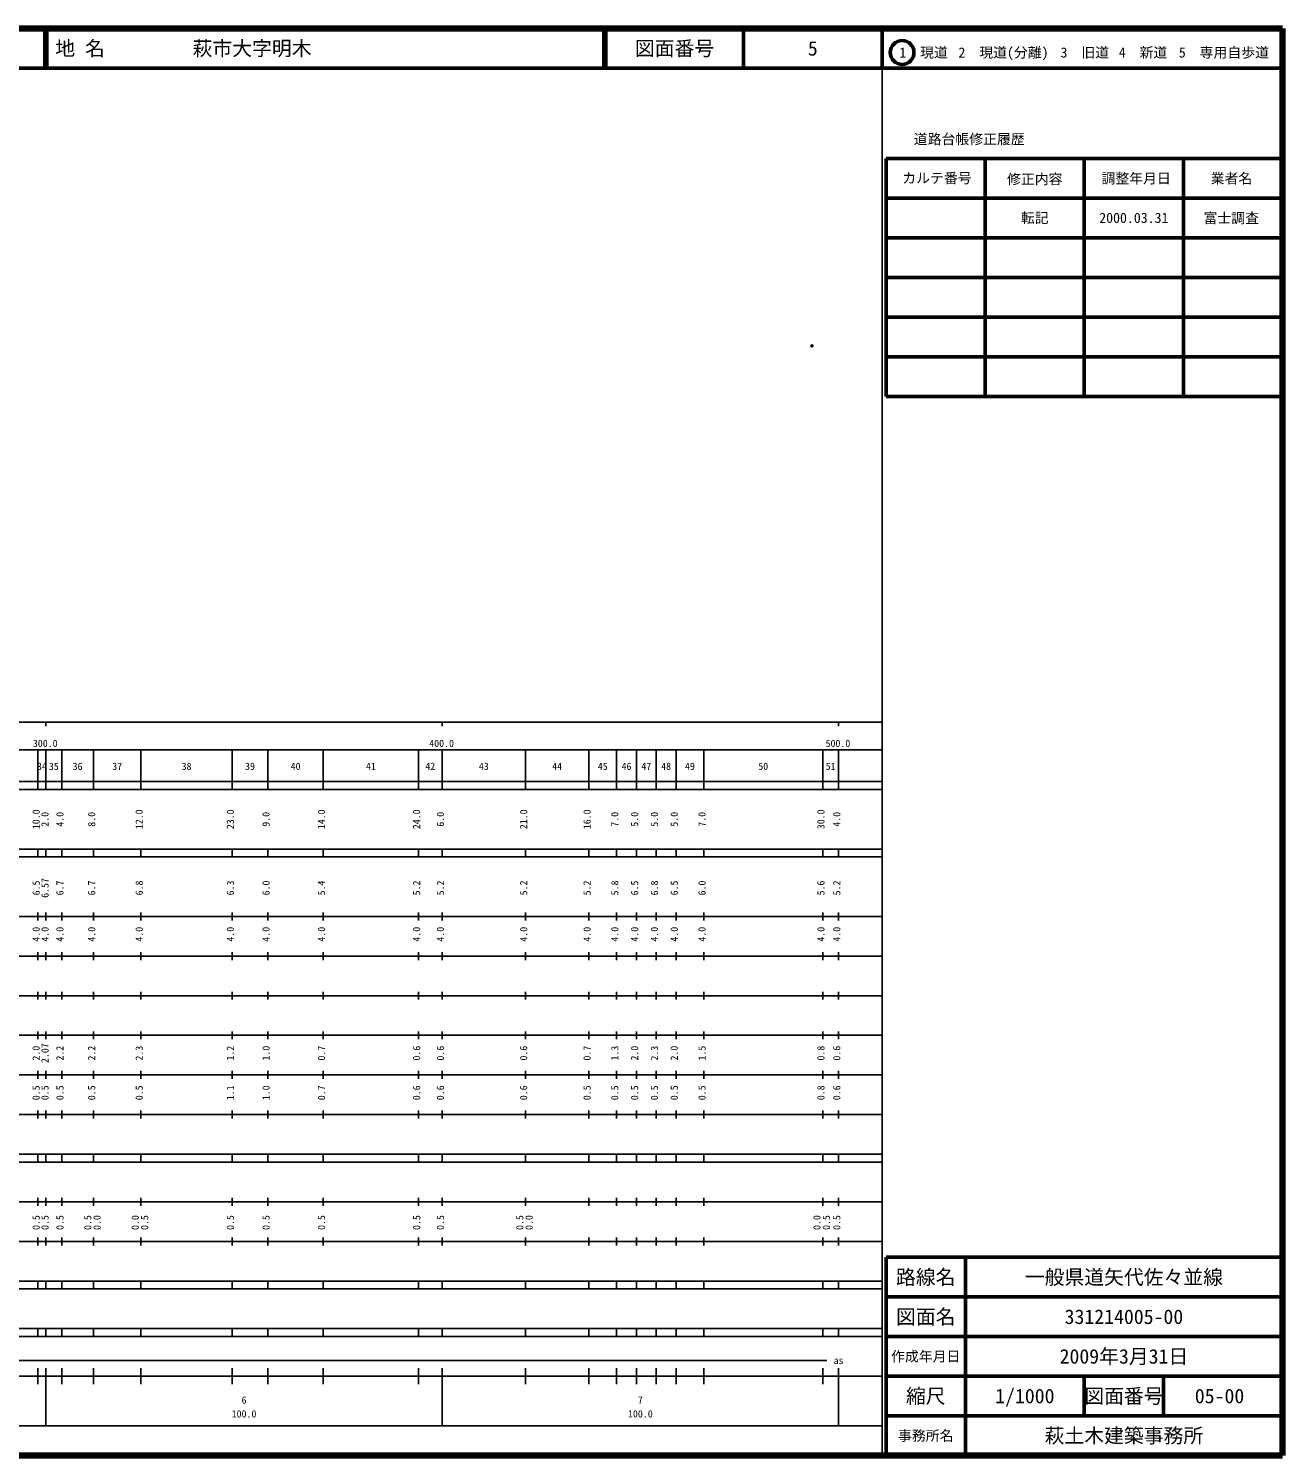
# Model space of a CAD drawing. Units: millimetres on the paper. Extents: x 40 to 680, y 20 to 380.
# Drawn here: x 363.6 to 680, y 20 to 380 of the extents above; entities that cross this region are included whole.
import ezdxf
from ezdxf.enums import TextEntityAlignment as Align

# ---------------------------------------------------------------- set-up
doc = ezdxf.new("R2010")
doc.units = ezdxf.units.MM
doc.header["$PDMODE"] = 32
doc.header["$PDSIZE"] = 0.5
doc.layers.add('M-OTRS', color=6, linetype='Continuous')
doc.layers.add('M-TTL-TXT', color=7, linetype='Continuous')
for name, color, linetype, lineweight in [('M-TTL', 2, 'Continuous', 140), ('M-TTL-BAND', 7, 'Continuous', 25), ('M-TTL-FRAM', 2, 'Continuous', 50), ('M-TTL-LINE', 7, 'Continuous', 50)]:
    doc.layers.add(name, color=color, linetype=linetype, lineweight=lineweight)
doc.styles.add('ＭＳ ゴシック', font='')
doc.styles.get('ＭＳ ゴシック').set_extended_font_data('MS Gothic')

msp = doc.modelspace()

# ---------------------------------------------------------------- linework, layer by layer
at = {"layer": 'M-OTRS'}
msp.add_point((561.292, 299.926), dxfattribs=at)
at = {"layer": 'M-TTL'}
for p, q in [((680, 380), (40, 380)), ((680, 20), (680, 380)), ((40, 20), (680, 20))]:
    msp.add_line(p, q, dxfattribs=at)
at = {"layer": 'M-TTL-BAND'}
for p, q in [((579, 20), (579, 370)), ((40, 205), (579, 205)), ((368, 205), (368, 204)), ((468, 205), (468, 204)), ((568, 205), (568, 204)), ((68, 198), (579, 198)), ((366, 188), (366, 198)), ((368, 188), (368, 198)), ((372, 188), (372, 198)), ((380, 188), (380, 198)), ((392, 188), (392, 198)), ((415, 188), (415, 198)), ((424, 188), (424, 198)), ((438, 188), (438, 198)), ((462, 188), (462, 198)), ((468, 188), (468, 198)), ((489, 188), (489, 198)), ((505, 188), (505, 198)), ((512, 188), (512, 198)), ((517, 188), (517, 198)), ((522, 188), (522, 198)), ((527, 188), (527, 198)), ((534, 188), (534, 198)), ((564, 188), (564, 198)), ((568, 188), (568, 198)), ((40, 190), (579, 190)), ((40, 188), (579, 188)), ((40, 173), (579, 173)), ((366, 171), (366, 173)), ((368, 171), (368, 173)), ((372, 171), (372, 173)), ((380, 171), (380, 173)), ((392, 171), (392, 173)), ((415, 171), (415, 173)), ((424, 171), (424, 173)), ((438, 171), (438, 173)), ((462, 171), (462, 173)), ((468, 171), (468, 173)), ((489, 171), (489, 173)), ((505, 171), (505, 173)), ((512, 171), (512, 173)), ((517, 171), (517, 173)), ((522, 171), (522, 173)), ((527, 171), (527, 173)), ((534, 171), (534, 173)), ((564, 171), (564, 173)), ((568, 171), (568, 173)), ((40, 171), (579, 171)), ((40, 156), (579, 156)), ((366, 155), (366, 157)), ((368, 155), (368, 157)), ((372, 155), (372, 157)), ((380, 155), (380, 157)), ((392, 155), (392, 157)), ((415, 155), (415, 157)), ((424, 155), (424, 157)), ((438, 155), (438, 157)), ((462, 155), (462, 157)), ((468, 155), (468, 157)), ((489, 155), (489, 157)), ((505, 155), (505, 157)), ((512, 155), (512, 157)), ((517, 155), (517, 157)), ((522, 155), (522, 157)), ((527, 155), (527, 157)), ((534, 155), (534, 157)), ((564, 155), (564, 157)), ((568, 155), (568, 157)), ((46, 146), (579, 146)), ((366, 145), (366, 147)), ((368, 145), (368, 147)), ((372, 145), (372, 147)), ((380, 145), (380, 147)), ((392, 145), (392, 147)), ((415, 145), (415, 147)), ((424, 145), (424, 147)), ((438, 145), (438, 147)), ((462, 145), (462, 147)), ((468, 145), (468, 147)), ((489, 145), (489, 147)), ((505, 145), (505, 147)), ((512, 145), (512, 147)), ((517, 145), (517, 147)), ((522, 145), (522, 147)), ((527, 145), (527, 147)), ((534, 145), (534, 147)), ((564, 145), (564, 147)), ((568, 145), (568, 147)), ((366, 135), (366, 137)), ((368, 135), (368, 137)), ((372, 135), (372, 137)), ((380, 135), (380, 137)), ((392, 135), (392, 137)), ((415, 135), (415, 137)), ((424, 135), (424, 137)), ((438, 135), (438, 137)), ((462, 135), (462, 137)), ((468, 135), (468, 137)), ((489, 135), (489, 137)), ((505, 135), (505, 137)), ((512, 135), (512, 137)), ((517, 135), (517, 137)), ((522, 135), (522, 137)), ((527, 135), (527, 137)), ((534, 135), (534, 137)), ((564, 135), (564, 137)), ((568, 135), (568, 137)), ((52, 136), (579, 136)), ((46, 126), (579, 126)), ((366, 125), (366, 127)), ((368, 125), (368, 127)), ((372, 125), (372, 127)), ((380, 125), (380, 127)), ((392, 125), (392, 127)), ((415, 125), (415, 127)), ((424, 125), (424, 127)), ((438, 125), (438, 127)), ((462, 125), (462, 127)), ((468, 125), (468, 127)), ((489, 125), (489, 127)), ((505, 125), (505, 127)), ((512, 125), (512, 127)), ((517, 125), (517, 127)), ((522, 125), (522, 127)), ((527, 125), (527, 127)), ((534, 125), (534, 127)), ((564, 125), (564, 127)), ((568, 125), (568, 127)), ((52, 116), (579, 116)), ((366, 115), (366, 117)), ((368, 115), (368, 117)), ((372, 115), (372, 117)), ((380, 115), (380, 117)), ((392, 115), (392, 117)), ((415, 115), (415, 117)), ((424, 115), (424, 117)), ((438, 115), (438, 117)), ((462, 115), (462, 117)), ((468, 115), (468, 117)), ((489, 115), (489, 117)), ((505, 115), (505, 117)), ((512, 115), (512, 117)), ((517, 115), (517, 117)), ((522, 115), (522, 117)), ((527, 115), (527, 117)), ((534, 115), (534, 117)), ((564, 115), (564, 117)), ((568, 115), (568, 117)), ((46, 106), (579, 106)), ((366, 105), (366, 107)), ((368, 105), (368, 107)), ((372, 105), (372, 107)), ((380, 105), (380, 107)), ((392, 105), (392, 107)), ((415, 105), (415, 107)), ((424, 105), (424, 107)), ((438, 105), (438, 107)), ((462, 105), (462, 107)), ((468, 105), (468, 107)), ((489, 105), (489, 107)), ((505, 105), (505, 107)), ((512, 105), (512, 107)), ((517, 105), (517, 107)), ((522, 105), (522, 107)), ((527, 105), (527, 107)), ((534, 105), (534, 107)), ((564, 105), (564, 107)), ((568, 105), (568, 107)), ((40, 96), (579, 96)), ((40, 94), (579, 94)), ((366, 94), (366, 96)), ((368, 94), (368, 96)), ((372, 94), (372, 96)), ((380, 94), (380, 96)), ((392, 94), (392, 96)), ((415, 94), (415, 96)), ((424, 94), (424, 96)), ((438, 94), (438, 96)), ((462, 94), (462, 96)), ((468, 94), (468, 96)), ((489, 94), (489, 96)), ((505, 94), (505, 96)), ((512, 94), (512, 96)), ((517, 94), (517, 96)), ((522, 94), (522, 96)), ((527, 94), (527, 96)), ((534, 94), (534, 96)), ((564, 94), (564, 96)), ((568, 94), (568, 96)), ((49, 84), (579, 84)), ((366, 83), (366, 85)), ((368, 83), (368, 85)), ((372, 83), (372, 85)), ((380, 83), (380, 85)), ((392, 83), (392, 85)), ((415, 83), (415, 85)), ((424, 83), (424, 85)), ((438, 83), (438, 85)), ((462, 83), (462, 85)), ((468, 83), (468, 85)), ((489, 83), (489, 85)), ((505, 83), (505, 85)), ((512, 83), (512, 85)), ((517, 83), (517, 85)), ((522, 83), (522, 85)), ((527, 83), (527, 85)), ((534, 83), (534, 85)), ((564, 83), (564, 85)), ((568, 83), (568, 85)), ((40, 74), (579, 74)), ((366, 73), (366, 75)), ((368, 73), (368, 75)), ((372, 73), (372, 75)), ((380, 73), (380, 75)), ((392, 73), (392, 75)), ((415, 73), (415, 75)), ((424, 73), (424, 75)), ((438, 73), (438, 75)), ((462, 73), (462, 75)), ((468, 73), (468, 75)), ((489, 73), (489, 75)), ((505, 73), (505, 75)), ((512, 73), (512, 75)), ((517, 73), (517, 75)), ((522, 73), (522, 75)), ((527, 73), (527, 75)), ((534, 73), (534, 75)), ((564, 73), (564, 75)), ((568, 73), (568, 75)), ((40, 64), (579, 64)), ((40, 62), (579, 62)), ((366, 62), (366, 64)), ((368, 62), (368, 64)), ((372, 62), (372, 64)), ((380, 62), (380, 64)), ((392, 62), (392, 64)), ((415, 62), (415, 64)), ((424, 62), (424, 64)), ((438, 62), (438, 64)), ((462, 62), (462, 64)), ((468, 62), (468, 64)), ((489, 62), (489, 64)), ((505, 62), (505, 64)), ((512, 62), (512, 64)), ((517, 62), (517, 64)), ((522, 62), (522, 64)), ((527, 62), (527, 64)), ((534, 62), (534, 64)), ((564, 62), (564, 64)), ((568, 62), (568, 64)), ((40, 52), (579, 52)), ((366, 50), (366, 52)), ((368, 50), (368, 52)), ((372, 50), (372, 52)), ((380, 50), (380, 52)), ((392, 50), (392, 52)), ((415, 50), (415, 52)), ((424, 50), (424, 52)), ((438, 50), (438, 52)), ((462, 50), (462, 52)), ((468, 50), (468, 52)), ((489, 50), (489, 52)), ((505, 50), (505, 52)), ((512, 50), (512, 52)), ((517, 50), (517, 52)), ((522, 50), (522, 52)), ((527, 50), (527, 52)), ((534, 50), (534, 52)), ((564, 50), (564, 52)), ((568, 50), (568, 52)), ((40, 50), (579, 50)), ((71, 44), (565, 44)), ((40, 40), (579, 40)), ((366, 38), (366, 42)), ((368, 27.5), (368, 42)), ((372, 38), (372, 42)), ((380, 38), (380, 42)), ((392, 38), (392, 42)), ((415, 38), (415, 42)), ((424, 38), (424, 42)), ((438, 38), (438, 42)), ((462, 38), (462, 42)), ((468, 27.5), (468, 42)), ((489, 38), (489, 42)), ((505, 38), (505, 42)), ((512, 38), (512, 42)), ((517, 38), (517, 42)), ((522, 38), (522, 42)), ((527, 38), (527, 42)), ((534, 38), (534, 42)), ((564, 38), (564, 42)), ((568, 27.5), (568, 42)), ((68, 27.5), (579, 27.5))]:
    msp.add_line(p, q, dxfattribs=at)
at = {"layer": 'M-TTL-FRAM'}
for p, q in [((580, 347.197), (580, 287.197)), ((580, 347.197), (680, 347.197)), ((580, 287.197), (680, 287.197)), ((680, 70), (580, 70)), ((580, 70), (580, 20))]:
    msp.add_line(p, q, dxfattribs=at)
at = {"layer": 'M-TTL-LINE'}
for p, q in [((367.75, 380), (367.75, 370)), ((368.25, 380), (368.25, 370)), ((508.747, 380), (508.747, 370)), ((509.247, 380), (509.247, 370)), ((543.997, 380), (543.997, 370)), ((579, 380), (579, 370)), ((40, 370), (680, 370)), ((605, 347.197), (605, 287.197)), ((630, 347.197), (630, 287.197)), ((655, 347.197), (655, 287.197)), ((580, 337.197), (680, 337.197)), ((580, 327.197), (680, 327.197)), ((580, 317.197), (680, 317.197)), ((580, 307.197), (680, 307.197)), ((580, 297.197), (680, 297.197)), ((600, 70), (600, 20)), ((680, 60), (580, 60)), ((680, 50), (580, 50)), ((680, 40), (580, 40)), ((630, 40), (630, 30)), ((650, 40), (650, 30)), ((680, 30), (580, 30))]:
    msp.add_line(p, q, dxfattribs=at)
msp.add_circle((584.031, 373.958), 3, dxfattribs=at)

# ---------------------------------------------------------------- texts
at = {"layer": 'M-TTL-BAND', "style": 'ＭＳ ゴシック'}
for s, p in [('300.0', (367.844, 198.195)), ('400.0', (467.844, 198.195)), ('500.0', (567.844, 198.195)), ('34', (367, 192.405)), ('35', (370, 192.405)), ('36', (376, 192.405)), ('37', (386, 192.405)), ('38', (403.5, 192.405)), ('39', (419.5, 192.405)), ('40', (431, 192.405)), ('41', (450, 192.405)), ('42', (465, 192.405)), ('43', (478.5, 192.405)), ('44', (497, 192.405)), ('45', (508.5, 192.405)), ('46', (514.5, 192.405)), ('47', (519.5, 192.405)), ('48', (524.5, 192.405)), ('49', (530.5, 192.405)), ('50', (549, 192.405)), ('51', (566, 192.405)), ('as', (568, 42.5)), ('6', (418, 32.523)), ('7', (518, 32.523)), ('100.0', (418, 29.033)), ('100.0', (518, 29.033))]:
    msp.add_text(s, height=1.833, dxfattribs=at).set_placement(p, align=Align.BOTTOM_CENTER)
for s, p in [('10.0', (367, 180.5)), ('2.0', (369.232, 180.5)), ('4.0', (373, 180.5)), ('8.0', (381, 180.5)), ('12.0', (393, 180.5)), ('23.0', (416, 180.5)), ('9.0', (425, 180.5)), ('14.0', (439, 180.5)), ('24.0', (463, 180.5)), ('6.0', (469, 180.5)), ('21.0', (490, 180.5)), ('16.0', (506, 180.5)), ('7.0', (513, 180.5)), ('5.0', (518, 180.5)), ('5.0', (523, 180.5)), ('5.0', (528, 180.5)), ('7.0', (535, 180.5)), ('30.0', (565, 180.5)), ('4.0', (569, 180.5)), ('6.5', (367, 163.174)), ('6.57', (369.232, 163.174)), ('6.7', (373, 163.174)), ('6.7', (381, 163.174)), ('6.8', (393, 163.174)), ('6.3', (416, 163.174)), ('6.0', (425, 163.174)), ('5.4', (439, 163.174)), ('5.2', (463, 163.174)), ('5.2', (469, 163.174)), ('5.2', (490, 163.174)), ('5.2', (506, 163.174)), ('5.8', (513, 163.174)), ('6.5', (518, 163.174)), ('6.8', (523, 163.174)), ('6.5', (528, 163.174)), ('6.0', (535, 163.174)), ('5.6', (565, 163.174)), ('5.2', (569, 163.174)), ('4.0', (367, 151.5)), ('4.0', (369.232, 151.5)), ('4.0', (373, 151.5)), ('4.0', (381, 151.5)), ('4.0', (393, 151.5)), ('4.0', (416, 151.5)), ('4.0', (425, 151.5)), ('4.0', (439, 151.5)), ('4.0', (463, 151.5)), ('4.0', (469, 151.5)), ('4.0', (490, 151.5)), ('4.0', (506, 151.5)), ('4.0', (513, 151.5)), ('4.0', (518, 151.5)), ('4.0', (523, 151.5)), ('4.0', (528, 151.5)), ('4.0', (535, 151.5)), ('4.0', (565, 151.5)), ('4.0', (569, 151.5)), ('2.0', (367, 121.5)), ('2.07', (369.232, 121.5)), ('2.2', (373, 121.5)), ('2.2', (381, 121.5)), ('2.3', (393, 121.5)), ('1.2', (416, 121.5)), ('1.0', (425, 121.5)), ('0.7', (439, 121.5)), ('0.6', (463, 121.5)), ('0.6', (469, 121.5)), ('0.6', (490, 121.5)), ('0.7', (506, 121.5)), ('1.3', (513, 121.5)), ('2.0', (518, 121.5)), ('2.3', (523, 121.5)), ('2.0', (528, 121.5)), ('1.5', (535, 121.5)), ('0.8', (565, 121.5)), ('0.6', (569, 121.5)), ('0.5', (367, 111.5)), ('0.5', (369.232, 111.5)), ('0.5', (373, 111.5)), ('0.5', (381, 111.5)), ('0.5', (393, 111.5)), ('1.1', (416, 111.5)), ('1.0', (425, 111.5)), ('0.7', (439, 111.5)), ('0.6', (463, 111.5)), ('0.6', (469, 111.5)), ('0.6', (490, 111.5)), ('0.5', (506, 111.5)), ('0.5', (513, 111.5)), ('0.5', (518, 111.5)), ('0.5', (523, 111.5)), ('0.5', (528, 111.5)), ('0.5', (535, 111.5)), ('0.8', (565, 111.5)), ('0.6', (569, 111.5)), ('0.5', (367, 78.764)), ('0.5', (369.232, 78.764)), ('0.5', (373, 78.764)), ('0.5', (380, 78.764)), ('0.0', (382.37, 78.764)), ('0.0', (392, 78.764)), ('0.5', (394.37, 78.764)), ('0.5', (416, 78.764)), ('0.5', (425, 78.764)), ('0.5', (439, 78.764)), ('0.5', (463, 78.764)), ('0.5', (469, 78.764)), ('0.5', (489, 78.764)), ('0.0', (491.37, 78.764)), ('0.0', (564, 78.764)), ('0.5', (566.37, 78.764)), ('0.5', (569, 78.764))]:
    msp.add_text(s, height=1.833, rotation=90, dxfattribs=at).set_placement(p, align=Align.BOTTOM_CENTER)
at = {"layer": 'M-TTL-TXT', "style": 'ＭＳ ゴシック'}
for s, p in [('地 名', (370.38, 375)), ('萩市大字明木', (405.024, 375))]:
    msp.add_text(s, height=3.666, dxfattribs=at).set_placement(p, align=Align.MIDDLE_LEFT)
for s, height, p in [('図面番号', 3.666, (526.622, 375)), ('5', 3.666, (561.497, 375)), ('1\u3000現道', 2.566, (589.448, 373.958)), ('2\u3000現道(分離)', 2.566, (609.619, 373.958)), ('3\u3000旧道', 2.566, (630.121, 373.958)), ('4\u3000新道', 2.566, (644.824, 373.958)), ('5\u3000専用自歩道', 2.566, (665.228, 373.958)), ('道路台帳修正履歴', 2.566, (600.968, 352.113)), ('カルテ番号', 2.566, (592.839, 342.277)), ('修正内容', 2.566, (617.509, 342.023)), ('調整年月日', 2.566, (643.089, 342.197)), ('業者名', 2.566, (667.134, 342.197)), ('転記', 2.566, (617.5, 332.245)), ('2000.03.31', 2.566, (642.5, 332.245)), ('富士調査', 2.566, (667.077, 332.189)), ('路線名', 3.666, (590, 65)), ('路線名', 3.666, (590, 65)), ('一般県道矢代佐々並線', 3.666, (640, 65)), ('図面名', 3.666, (590, 55)), ('図面名', 3.666, (590, 55)), ('331214005-00', 3.666, (640, 55)), ('2009年3月31日', 3.666, (640, 45)), ('作成年月日', 2.566, (590, 45)), ('作成年月日', 2.566, (590, 45)), ('縮尺', 3.666, (590, 35)), ('縮尺', 3.666, (590, 35)), ('1/1000', 3.666, (615, 35)), ('図面番号', 3.666, (640, 35)), ('図面番号', 3.666, (640, 35)), ('05-00', 3.666, (664.125, 35)), ('事務所名', 2.566, (590, 25)), ('事務所名', 2.566, (590, 25)), ('萩土木建築事務所', 3.666, (640, 25))]:
    msp.add_text(s, height=height, dxfattribs=at).set_placement(p, align=Align.MIDDLE_CENTER)

doc.saveas('drawing.dxf')
